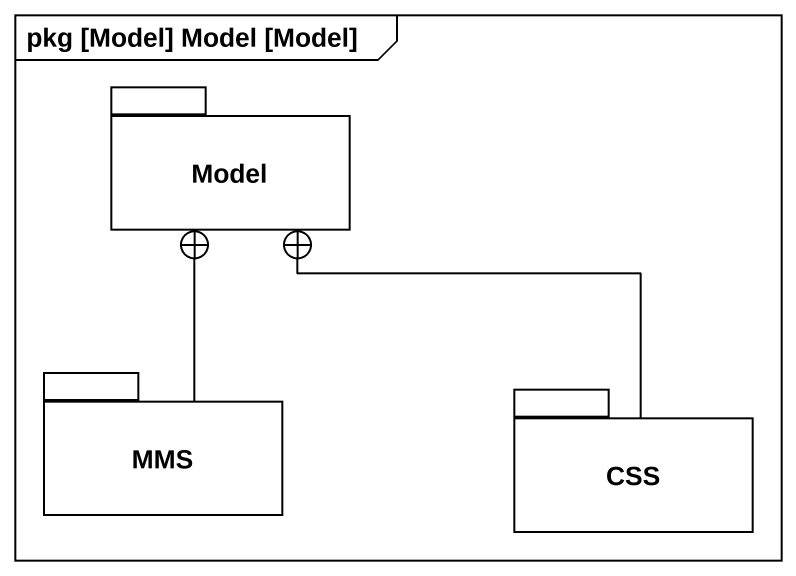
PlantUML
@startuml
mainframe pkg [Model] Model [Model]
package Model {
}
package MMS {
}
package CSS {
}
MMS -up-+ Model
CSS -up-+ Model
@enduml
